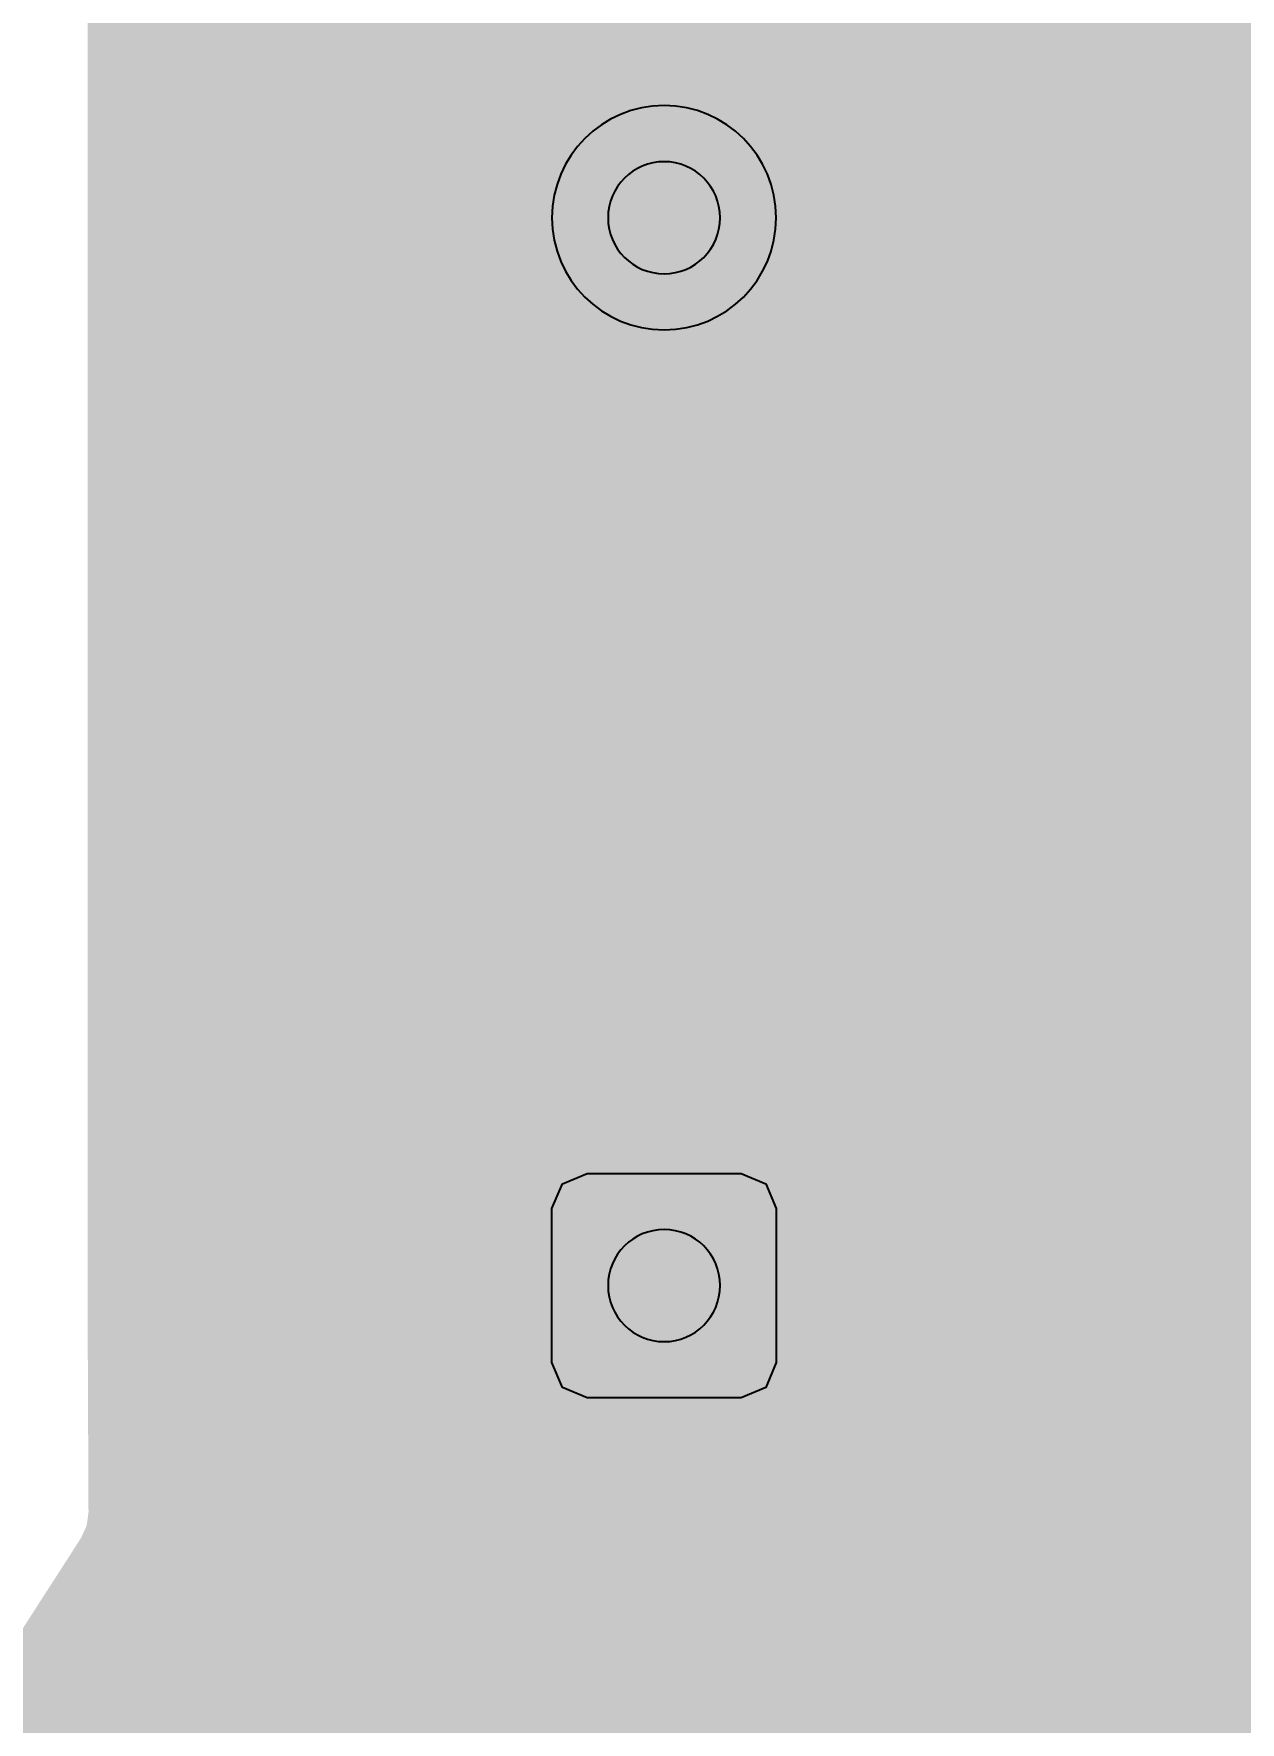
# Model space of a CAD drawing. Header units: millimetres. Extents: x -241 to 251, y -73 to 33.
# Drawn here: x 141.3 to 149.91, y -33.09 to -21.04 of the extents above; entities that cross this region are included whole.
import ezdxf

# ---------------------------------------------------------------- set-up
doc = ezdxf.new("R2010")
doc.units = ezdxf.units.MM
doc.header["$MEASUREMENT"] = 0
for name, color, linetype, true_color in [('Bottom-Layer', 7, 'Continuous', 0x0000ff), ('Bottom-Paste-Mask-Layer', 7, 'Continuous', 0x800000), ('Bottom-Solder-Mask-Layer', 7, 'Continuous', 0xaa00ff), ('F.Courtyard', 7, 'Continuous', 0x022880), ('Hole-Layer', 7, 'Continuous', 0x222222), ('Multi-Layer', 7, 'Continuous', 0xc0c0c0), ('Top-Assembly-Layer', 7, 'Continuous', 0x33cc99), ('Top-Layer', 7, 'Continuous', 0xff0000), ('Top-Paste-Mask-Layer', 7, 'Continuous', 0x808080), ('Top-Silkscreen-Layer', 7, 'Continuous', 0xffcc00), ('Top-Solder-Mask-Layer', 7, 'Continuous', 0x800080), ('User.Drawings', 7, 'Continuous', 0x0229e8)]:
    doc.layers.add(name, color=color, linetype=linetype, true_color=true_color)

msp = doc.modelspace()

# ---------------------------------------------------------------- hatches: boundary and pattern name
at = {"layer": 'Bottom-Layer'}
for points in [[(139.516, 18.977), (139.795, 19.381), (139.913, 19.858), (139.853, 20.346), (139.623, 20.781), (139.254, 21.105), (163.541, 21.105), (163.584, 21.107), (163.626, 21.115), (163.864, 21.098), (164.047, 20.945), (164.108, 20.714), (164.107, 20.705), (164.107, 20.695), (164.107, 15.941), (164.15, 15.447), (164.358, 14.996), (164.707, 14.641), (165.154, 14.426), (165.648, 14.374), (166.475, 14.374), (166.293, 14.159), (166.228, 13.885), (166.228, 12.785), (166.31, 12.481), (166.532, 12.258), (166.836, 12.177), (167.936, 12.177), (168.24, 12.258), (168.463, 12.481), (168.544, 12.785), (168.544, 13.885), (168.479, 14.159), (168.298, 14.374), (185.166, 14.376), (185.189, 14.374), (185.213, 14.374), (185.291, 14.376), (185.771, 14.283), (186.183, 14.018), (186.468, 13.621), (186.586, 13.147), (186.586, 10.433), (186.577, 9.929), (186.723, 9.445), (187.009, 9.03), (187.408, 8.722), (187.883, 8.55), (188.387, 8.532), (203.241, 8.641), (202.829, 8.401), (202.526, 8.035), (202.368, 7.586), (202.375, 7.11), (202.545, 6.665), (202.858, 6.307), (203.276, 6.079), (203.747, 6.008), (204.213, 6.105), (204.617, 6.356), (204.909, 6.732), (205.054, 7.185), (205.034, 7.66), (204.851, 8.1), (204.528, 8.449), (204.104, 8.665), (204.634, 8.898), (205.079, 9.268), (205.405, 9.747), (205.585, 10.297), (205.589, 10.327), (205.59, 10.358), (205.591, 13.287), (205.714, 13.592), (205.933, 13.837), (206.223, 13.993), (230.64, 13.993), (230.657, 13.993), (230.674, 13.995), (231.034, 13.948), (231.338, 13.746), (231.522, 13.432), (231.549, 13.07), (231.545, 13.043), (231.544, 13.017), (231.544, -4.89), (231.561, -5.617), (231.753, -6.319), (232.109, -6.954), (232.608, -7.484), (233.22, -7.878), (239.211, -11.229), (238.753, -11.24), (238.325, -11.403), (237.976, -11.698), (237.744, -12.093), (237.657, -12.543), (237.724, -12.996), (237.938, -13.401), (238.274, -13.711), (238.694, -13.893), (239.151, -13.924), (239.592, -13.802), (239.968, -13.54), (220.036, -47.654), (220, -47.741), (219.987, -47.835), (219.987, -49.818), (205.252, -65.512), (204.899, -65.718), (204.522, -65.877), (204.798, -65.5), (204.931, -65.051), (204.903, -64.585), (204.719, -64.155), (204.399, -63.813), (203.983, -63.6), (203.519, -63.54), (203.063, -63.642), (202.668, -63.892), (202.381, -64.262), (202.237, -64.706), (202.252, -65.174), (202.424, -65.608), (202.734, -65.959), (202.032, -65.693), (201.412, -65.269), (190.417, -54.469), (189.885, -54.039), (189.272, -53.734), (188.608, -53.57), (187.924, -53.554), (187.252, -53.686), (186.626, -53.961), (186.074, -54.365), (186.07, -54.368), (186.067, -54.372), (179.529, -60.687), (178.91, -61.051), (178.228, -61.276), (177.513, -61.353), (176.799, -61.277), (176.116, -61.053), (175.496, -60.689), (163.679, -48.655), (163.279, -48.335), (162.795, -48.168), (162.283, -48.173), (161.802, -48.349), (161.408, -48.677), (161.394, -48.695), (161.382, -48.713), (159.334, -51.863), (159.102, -52.068), (158.808, -52.169), (158.498, -52.15), (158.218, -52.014), (158.204, -52.004), (158.189, -51.994), (138.572, -40.093), (139.047, -40.002), (139.459, -39.751), (139.757, -39.371), (139.904, -38.911), (139.88, -38.428), (139.689, -37.985), (139.355, -37.636), (138.92, -37.426), (138.439, -37.382), (137.973, -37.509), (141.126, -32.611), (141.657, -31.786), (141.7, -31.693), (141.714, -31.591), (141.709, -30.467), (141.709, -2.111), (141.701, -2.033), (141.676, -1.959), (141.427, -1.592), (141.077, -1.321), (140.661, -1.172), (140.629, -1.168), (140.597, -1.166), (138.086, -1.166), (137.783, -1.051), (137.541, -0.835), (137.391, -0.547), (137.389, 19.247), (137.711, 18.876), (138.145, 18.645), (138.633, 18.583), (139.11, 18.699)], [(145.796, -23.51), (146.239, -23.422), (146.615, -23.171), (146.866, -22.795), (146.954, -22.352), (146.866, -21.909), (146.615, -21.533), (146.239, -21.282), (145.796, -21.194), (145.353, -21.282), (144.977, -21.533), (144.726, -21.909), (144.638, -22.352), (144.726, -22.795), (144.977, -23.171), (145.353, -23.422)], [(144.996, -22.352, 1), (146.596, -22.352, 1)], [(146.954, -29.422), (146.873, -29.118), (146.65, -28.895), (146.346, -28.814), (145.246, -28.814), (144.942, -28.895), (144.72, -29.118), (144.638, -29.422), (144.638, -30.522), (144.72, -30.826), (144.942, -31.049), (145.246, -31.13), (146.346, -31.13), (146.65, -31.049), (146.873, -30.826), (146.954, -30.522)], [(146.346, -30.772), (145.246, -30.772), (145.07, -30.699), (144.996, -30.522), (144.996, -29.422), (145.07, -29.245), (145.246, -29.172), (146.346, -29.172), (146.523, -29.245), (146.596, -29.422), (146.596, -30.522), (146.523, -30.699)]]:
    msp.add_hatch(color=256, dxfattribs=at).paths.add_polyline_path(points)
at = {"layer": 'Bottom-Paste-Mask-Layer'}
for points in [[(144.996, -22.352, 1), (146.596, -22.352, 1)], [(146.346, -30.772), (145.246, -30.772), (145.07, -30.699), (144.996, -30.522), (144.996, -29.422), (145.07, -29.245), (145.246, -29.172), (146.346, -29.172), (146.523, -29.245), (146.596, -29.422), (146.596, -30.522), (146.523, -30.699)]]:
    msp.add_hatch(color=256, dxfattribs=at).paths.add_polyline_path(points)
at = {"layer": 'Bottom-Solder-Mask-Layer'}
for points in [[(144.996, -22.352, 1), (146.596, -22.352, 1)], [(146.346, -30.772), (145.246, -30.772), (145.07, -30.699), (144.996, -30.522), (144.996, -29.422), (145.07, -29.245), (145.246, -29.172), (146.346, -29.172), (146.523, -29.245), (146.596, -29.422), (146.596, -30.522), (146.523, -30.699)]]:
    msp.add_hatch(color=256, dxfattribs=at).paths.add_polyline_path(points)
at = {"layer": 'Hole-Layer'}
for points in [[(145.396, -22.352, 1), (146.196, -22.352, 1)], [(145.396, -29.972, 1), (146.196, -29.972, 1)]]:
    msp.add_hatch(color=256, dxfattribs=at).paths.add_polyline_path(points)
at = {"layer": 'Multi-Layer'}
for points in [[(144.996, -22.352, 1), (146.596, -22.352, 1)], [(144.996, -22.352, 1), (146.596, -22.352, 1)], [(144.996, -22.352, 1), (146.596, -22.352, 1)], [(146.346, -30.772), (145.246, -30.772), (145.07, -30.699), (144.996, -30.522), (144.996, -29.422), (145.07, -29.245), (145.246, -29.172), (146.346, -29.172), (146.523, -29.245), (146.596, -29.422), (146.596, -30.522), (146.523, -30.699)], [(146.346, -30.772), (145.246, -30.772), (145.07, -30.699), (144.996, -30.522), (144.996, -29.422), (145.07, -29.245), (145.246, -29.172), (146.346, -29.172), (146.523, -29.245), (146.596, -29.422), (146.596, -30.522), (146.523, -30.699)], [(146.346, -30.772), (145.246, -30.772), (145.07, -30.699), (144.996, -30.522), (144.996, -29.422), (145.07, -29.245), (145.246, -29.172), (146.346, -29.172), (146.523, -29.245), (146.596, -29.422), (146.596, -30.522), (146.523, -30.699)]]:
    msp.add_hatch(color=256, dxfattribs=at).paths.add_polyline_path(points)
at = {"layer": 'Top-Layer'}
for points in [[(139.516, 18.977), (139.795, 19.381), (139.913, 19.858), (139.853, 20.346), (139.623, 20.781), (139.254, 21.105), (163.541, 21.105), (163.584, 21.107), (163.626, 21.115), (163.864, 21.098), (164.047, 20.945), (164.108, 20.714), (164.107, 20.705), (164.107, 20.695), (164.107, 15.941), (164.15, 15.447), (164.358, 14.996), (164.707, 14.641), (165.154, 14.426), (165.648, 14.374), (166.475, 14.374), (166.293, 14.159), (166.228, 13.885), (166.228, 12.825), (162.744, 9.341), (162.645, 9.192), (162.61, 9.017), (162.61, -0.664), (162.441, -0.927), (162.412, -1.238), (162.528, -1.528), (162.765, -1.732), (163.068, -1.806), (163.372, -1.732), (163.608, -1.528), (163.725, -1.238), (163.695, -0.927), (163.526, -0.664), (163.526, 8.827), (166.876, 12.177), (167.936, 12.177), (168.24, 12.258), (168.463, 12.481), (168.544, 12.785), (168.544, 12.877), (178.246, 12.877), (184.334, 6.788), (184.483, 6.689), (184.658, 6.654), (196.026, 6.654), (198.304, 4.375), (198.453, 4.276), (198.628, 4.241), (205.359, 4.241), (205.535, 4.276), (205.683, 4.375), (207.2, 5.892), (208.002, 5.892), (208.263, 5.498), (208.656, 5.234), (209.119, 5.142), (211.019, 5.142), (211.482, 5.234), (211.874, 5.496), (212.136, 5.888), (212.228, 6.35), (212.136, 6.812), (211.874, 7.204), (211.482, 7.466), (211.019, 7.558), (209.119, 7.558), (208.656, 7.466), (208.263, 7.202), (208.002, 6.808), (207.01, 6.808), (206.835, 6.773), (206.686, 6.674), (205.17, 5.157), (198.818, 5.157), (196.539, 7.436), (196.391, 7.535), (196.215, 7.57), (184.848, 7.57), (178.759, 13.659), (178.611, 13.758), (178.435, 13.793), (168.544, 13.793), (168.544, 13.885), (168.479, 14.159), (168.298, 14.374), (185.166, 14.376), (185.189, 14.374), (185.213, 14.374), (185.291, 14.376), (185.771, 14.283), (186.183, 14.018), (186.468, 13.621), (186.586, 13.147), (186.586, 10.433), (186.577, 9.929), (186.723, 9.445), (187.009, 9.03), (187.408, 8.722), (187.883, 8.55), (188.387, 8.532), (203.241, 8.641), (202.829, 8.401), (202.526, 8.035), (202.368, 7.586), (202.375, 7.11), (202.545, 6.665), (202.858, 6.307), (203.276, 6.079), (203.747, 6.008), (204.213, 6.105), (204.617, 6.356), (204.909, 6.732), (205.054, 7.185), (205.034, 7.66), (204.851, 8.1), (204.528, 8.449), (204.104, 8.665), (204.634, 8.898), (205.079, 9.268), (205.405, 9.747), (205.585, 10.297), (205.589, 10.327), (205.59, 10.358), (205.591, 13.287), (205.714, 13.592), (205.933, 13.837), (206.223, 13.993), (230.64, 13.993), (230.657, 13.993), (230.674, 13.995), (231.034, 13.948), (231.338, 13.746), (231.522, 13.432), (231.549, 13.07), (231.545, 13.043), (231.544, 13.017), (231.544, -4.89), (231.561, -5.617), (231.753, -6.319), (232.109, -6.954), (232.608, -7.484), (233.22, -7.878), (239.211, -11.229), (238.753, -11.24), (238.325, -11.403), (237.976, -11.698), (237.744, -12.093), (237.657, -12.543), (237.724, -12.996), (237.938, -13.401), (238.274, -13.711), (238.694, -13.893), (239.151, -13.924), (239.592, -13.802), (239.968, -13.54), (220.036, -47.654), (220, -47.741), (219.987, -47.835), (219.987, -49.818), (205.252, -65.512), (204.899, -65.718), (204.522, -65.877), (204.798, -65.5), (204.931, -65.051), (204.903, -64.585), (204.719, -64.155), (204.399, -63.813), (203.983, -63.6), (203.519, -63.54), (203.063, -63.642), (202.668, -63.892), (202.381, -64.262), (202.237, -64.706), (202.252, -65.174), (202.424, -65.608), (202.734, -65.959), (202.032, -65.693), (201.412, -65.269), (190.417, -54.469), (189.885, -54.039), (189.272, -53.734), (188.608, -53.57), (187.924, -53.554), (187.252, -53.686), (186.626, -53.961), (186.074, -54.365), (186.07, -54.368), (186.067, -54.372), (179.529, -60.687), (178.91, -61.051), (178.228, -61.276), (177.513, -61.353), (176.799, -61.277), (176.116, -61.053), (175.496, -60.689), (163.679, -48.655), (163.279, -48.335), (162.795, -48.168), (162.283, -48.173), (161.802, -48.349), (161.408, -48.677), (161.394, -48.695), (161.382, -48.713), (159.334, -51.863), (159.102, -52.068), (158.808, -52.169), (158.498, -52.15), (158.218, -52.014), (158.204, -52.004), (158.189, -51.994), (138.572, -40.093), (139.047, -40.002), (139.459, -39.751), (139.757, -39.371), (139.904, -38.911), (139.88, -38.428), (139.689, -37.985), (139.355, -37.636), (138.92, -37.426), (138.439, -37.382), (137.973, -37.509), (141.126, -32.611), (141.657, -31.786), (141.7, -31.693), (141.714, -31.591), (141.709, -30.467), (141.709, -2.111), (141.701, -2.033), (141.676, -1.959), (141.427, -1.592), (141.077, -1.321), (140.661, -1.172), (140.629, -1.168), (140.597, -1.166), (138.086, -1.166), (137.783, -1.051), (137.541, -0.835), (137.391, -0.547), (137.389, 19.247), (137.711, 18.876), (138.145, 18.645), (138.633, 18.583), (139.11, 18.699)], [(144.322, -21.336), (144.357, -21.511), (144.456, -21.66), (144.72, -21.924), (144.638, -22.366), (144.731, -22.806), (144.984, -23.178), (145.36, -23.425), (145.801, -23.51), (146.242, -23.421), (146.615, -23.171), (146.865, -22.797), (146.954, -22.357), (146.869, -21.915), (146.622, -21.54), (146.25, -21.287), (145.81, -21.194), (145.368, -21.276), (145.238, -21.146), (145.238, -11.366), (146.113, -10.491), (147.906, -10.491), (148.267, -10.85), (148.73, -11.063), (149.237, -11.104), (149.728, -10.967), (150.142, -10.67), (150.429, -10.249), (150.553, -9.755), (150.5, -9.249), (150.275, -8.792), (149.908, -8.439), (149.441, -8.235), (148.933, -8.203), (148.445, -8.348), (148.036, -8.653), (147.758, -9.079), (147.642, -9.575), (145.923, -9.575), (145.748, -9.61), (145.599, -9.709), (144.456, -10.852), (144.357, -11.001), (144.322, -11.176)], [(144.996, -22.352, 1), (146.596, -22.352, 1)], [(150.177, -43.865), (146.254, -39.942), (146.254, -31.13), (146.346, -31.13), (146.65, -31.049), (146.873, -30.826), (146.954, -30.522), (146.954, -29.422), (146.873, -29.118), (146.65, -28.895), (146.346, -28.814), (145.246, -28.814), (144.942, -28.895), (144.72, -29.118), (144.638, -29.422), (144.638, -30.522), (144.72, -30.826), (144.942, -31.049), (145.246, -31.13), (145.338, -31.13), (145.338, -40.132), (145.373, -40.307), (145.472, -40.456), (149.663, -44.647), (149.812, -44.746), (149.987, -44.781), (158.496, -44.781), (158.672, -44.746), (158.82, -44.647), (168.843, -34.624), (169.066, -34.855), (169.376, -34.94), (170.476, -34.94), (170.78, -34.859), (171.003, -34.636), (171.084, -34.332), (171.084, -34.24), (171.45, -34.24), (171.626, -34.205), (171.774, -34.106), (173.672, -32.208), (175.133, -32.208), (175.309, -32.173), (175.457, -32.074), (176.651, -30.88), (176.762, -31.138), (176.977, -31.319), (177.25, -31.384), (178.35, -31.384), (178.654, -31.303), (178.877, -31.08), (178.958, -30.776), (178.958, -30.684), (181.294, -30.684), (193.266, -42.657), (193.333, -42.962), (193.532, -43.203), (193.82, -43.326), (194.131, -43.304), (194.398, -43.141), (194.561, -42.874), (194.583, -42.562), (194.461, -42.275), (194.22, -42.076), (193.914, -42.009), (181.807, -29.902), (181.659, -29.803), (181.483, -29.768), (178.958, -29.768), (178.958, -29.676), (178.877, -29.372), (178.654, -29.149), (178.35, -29.068), (177.25, -29.068), (176.946, -29.149), (176.724, -29.372), (176.642, -29.676), (176.642, -29.768), (176.475, -29.806), (176.333, -29.902), (174.944, -31.292), (173.482, -31.292), (173.307, -31.327), (173.158, -31.426), (171.261, -33.324), (171.084, -33.324), (171.084, -33.232), (171.003, -32.928), (170.78, -32.705), (170.476, -32.624), (169.376, -32.624), (169.072, -32.705), (168.85, -32.928), (168.768, -33.232), (168.768, -33.411), (168.74, -33.434), (168.713, -33.458), (158.307, -43.865)], [(146.346, -30.772), (145.246, -30.772), (145.07, -30.699), (144.996, -30.522), (144.996, -29.422), (145.07, -29.245), (145.246, -29.172), (146.346, -29.172), (146.523, -29.245), (146.596, -29.422), (146.596, -30.522), (146.523, -30.699)]]:
    msp.add_hatch(color=256, dxfattribs=at).paths.add_polyline_path(points)
at = {"layer": 'Top-Paste-Mask-Layer'}
for points in [[(144.996, -22.352, 1), (146.596, -22.352, 1)], [(146.346, -30.772), (145.246, -30.772), (145.07, -30.699), (144.996, -30.522), (144.996, -29.422), (145.07, -29.245), (145.246, -29.172), (146.346, -29.172), (146.523, -29.245), (146.596, -29.422), (146.596, -30.522), (146.523, -30.699)]]:
    msp.add_hatch(color=256, dxfattribs=at).paths.add_polyline_path(points)
at = {"layer": 'Top-Solder-Mask-Layer'}
for points in [[(144.996, -22.352, 1), (146.596, -22.352, 1)], [(146.346, -30.772), (145.246, -30.772), (145.07, -30.699), (144.996, -30.522), (144.996, -29.422), (145.07, -29.245), (145.246, -29.172), (146.346, -29.172), (146.523, -29.245), (146.596, -29.422), (146.596, -30.522), (146.523, -30.699)]]:
    msp.add_hatch(color=256, dxfattribs=at).paths.add_polyline_path(points)

# ---------------------------------------------------------------- linework, layer by layer
at = {"layer": 'Bottom-Layer', "const_width": 0.0508}
msp.add_lwpolyline([(158.189, -51.994), (138.572, -40.093), (139.047, -40.002), (139.459, -39.751), (139.757, -39.371), (139.904, -38.911), (139.88, -38.428), (139.689, -37.985), (139.355, -37.636), (138.92, -37.426), (138.439, -37.382), (137.973, -37.509), (141.126, -32.611), (141.657, -31.786), (141.7, -31.693), (141.714, -31.591), (141.709, -30.467), (141.709, -2.111)], dxfattribs=at)
for points in [[(145.796, -23.51), (146.239, -23.422), (146.615, -23.171), (146.866, -22.795), (146.954, -22.352), (146.866, -21.909), (146.615, -21.533), (146.239, -21.282), (145.796, -21.194), (145.353, -21.282), (144.977, -21.533), (144.726, -21.909), (144.638, -22.352), (144.726, -22.795), (144.977, -23.171), (145.353, -23.422)], [(146.954, -29.422), (146.873, -29.118), (146.65, -28.895), (146.346, -28.814), (145.246, -28.814), (144.942, -28.895), (144.72, -29.118), (144.638, -29.422), (144.638, -30.522), (144.72, -30.826), (144.942, -31.049), (145.246, -31.13), (146.346, -31.13), (146.65, -31.049), (146.873, -30.826), (146.954, -30.522)]]:
    msp.add_lwpolyline(points, close=True, dxfattribs=at)
at = {"layer": 'Bottom-Layer'}
msp.add_lwpolyline([(144.996, -22.352, 1), (146.596, -22.352, 1)], format="xyb", close=True, dxfattribs=at)
msp.add_lwpolyline([(146.346, -30.772), (145.246, -30.772), (145.07, -30.699), (144.996, -30.522), (144.996, -29.422), (145.07, -29.245), (145.246, -29.172), (146.346, -29.172), (146.523, -29.245), (146.596, -29.422), (146.596, -30.522), (146.523, -30.699)], close=True, dxfattribs=at)
at = {"layer": 'Bottom-Paste-Mask-Layer'}
msp.add_lwpolyline([(144.996, -22.352, 1), (146.596, -22.352, 1)], format="xyb", close=True, dxfattribs=at)
msp.add_lwpolyline([(146.346, -30.772), (145.246, -30.772), (145.07, -30.699), (144.996, -30.522), (144.996, -29.422), (145.07, -29.245), (145.246, -29.172), (146.346, -29.172), (146.523, -29.245), (146.596, -29.422), (146.596, -30.522), (146.523, -30.699)], close=True, dxfattribs=at)
at = {"layer": 'Bottom-Solder-Mask-Layer'}
msp.add_lwpolyline([(144.996, -22.352, 1), (146.596, -22.352, 1)], format="xyb", close=True, dxfattribs=at)
msp.add_lwpolyline([(146.346, -30.772), (145.246, -30.772), (145.07, -30.699), (144.996, -30.522), (144.996, -29.422), (145.07, -29.245), (145.246, -29.172), (146.346, -29.172), (146.523, -29.245), (146.596, -29.422), (146.596, -30.522), (146.523, -30.699)], close=True, dxfattribs=at)
at = {"layer": 'F.Courtyard', "const_width": 0.05}
msp.add_lwpolyline([(144.546, -31.022), (144.546, -21.302), (147.046, -21.302), (147.046, -31.022)], close=True, dxfattribs=at)
msp.add_lwpolyline([(144.546, -31.022), (144.546, -21.302), (147.046, -21.302), (147.046, -31.022)], close=True, dxfattribs=at)
msp.add_lwpolyline([(145.752, -37.89), (152.352, -26.458)], dxfattribs=at)
msp.add_lwpolyline([(145.752, -37.89), (152.352, -26.458)], dxfattribs=at)
at = {"layer": 'Hole-Layer'}
for points in [[(145.396, -22.352, 1), (146.196, -22.352), (146.196, -22.352, 1), (145.396, -22.352)], [(145.396, -29.972, 1), (146.196, -29.972), (146.196, -29.972, 1), (145.396, -29.972)]]:
    msp.add_lwpolyline(points, format="xyb", dxfattribs=at)
at = {"layer": 'Multi-Layer'}
msp.add_lwpolyline([(144.996, -22.352, 1), (146.596, -22.352, 1)], format="xyb", close=True, dxfattribs=at)
msp.add_lwpolyline([(144.996, -22.352, 1), (146.596, -22.352, 1)], format="xyb", close=True, dxfattribs=at)
msp.add_lwpolyline([(144.996, -22.352, 1), (146.596, -22.352, 1)], format="xyb", close=True, dxfattribs=at)
msp.add_lwpolyline([(146.346, -30.772), (145.246, -30.772), (145.07, -30.699), (144.996, -30.522), (144.996, -29.422), (145.07, -29.245), (145.246, -29.172), (146.346, -29.172), (146.523, -29.245), (146.596, -29.422), (146.596, -30.522), (146.523, -30.699)], close=True, dxfattribs=at)
msp.add_lwpolyline([(146.346, -30.772), (145.246, -30.772), (145.07, -30.699), (144.996, -30.522), (144.996, -29.422), (145.07, -29.245), (145.246, -29.172), (146.346, -29.172), (146.523, -29.245), (146.596, -29.422), (146.596, -30.522), (146.523, -30.699)], close=True, dxfattribs=at)
msp.add_lwpolyline([(146.346, -30.772), (145.246, -30.772), (145.07, -30.699), (144.996, -30.522), (144.996, -29.422), (145.07, -29.245), (145.246, -29.172), (146.346, -29.172), (146.523, -29.245), (146.596, -29.422), (146.596, -30.522), (146.523, -30.699)], close=True, dxfattribs=at)
at = {"layer": 'Top-Assembly-Layer', "const_width": 0.1}
for points in [[(145.796, -22.352), (145.796, -24.162)], [(145.796, -22.352), (145.796, -24.162)], [(146.093, -37.798), (152.443, -26.799)], [(146.093, -37.798), (152.443, -26.799)], [(144.796, -27.462), (146.796, -27.462)], [(144.796, -27.462), (146.796, -27.462)], [(144.796, -27.562), (146.796, -27.562)], [(144.796, -27.562), (146.796, -27.562)], [(144.796, -27.662), (146.796, -27.662)], [(144.796, -27.662), (146.796, -27.662)], [(145.796, -29.972), (145.796, -28.162)], [(145.796, -29.972), (145.796, -28.162)]]:
    msp.add_lwpolyline(points, dxfattribs=at)
msp.add_lwpolyline([(144.796, -28.162), (144.796, -24.162), (146.796, -24.162), (146.796, -28.162)], close=True, dxfattribs=at)
msp.add_lwpolyline([(144.796, -28.162), (144.796, -24.162), (146.796, -24.162), (146.796, -28.162)], close=True, dxfattribs=at)
at = {"layer": 'Top-Layer'}
for points, const_width in [([(158.189, -51.994), (138.572, -40.093), (139.047, -40.002), (139.459, -39.751), (139.757, -39.371), (139.904, -38.911), (139.88, -38.428), (139.689, -37.985), (139.355, -37.636), (138.92, -37.426), (138.439, -37.382), (137.973, -37.509), (141.126, -32.611), (141.657, -31.786), (141.7, -31.693), (141.714, -31.591), (141.709, -30.467), (141.709, -2.111)], 0.0508), ([(144.78, -21.336), (144.78, -11.176)], 0.2), ([(144.322, -11.176), (144.322, -21.336), (144.357, -21.511), (144.456, -21.66), (144.72, -21.924), (144.638, -22.366), (144.731, -22.806), (144.984, -23.178), (145.36, -23.425), (145.801, -23.51), (146.242, -23.421), (146.615, -23.171), (146.865, -22.797), (146.954, -22.357), (146.869, -21.915), (146.622, -21.54), (146.25, -21.287), (145.81, -21.194), (145.368, -21.276), (145.238, -21.146), (145.238, -11.366)], 0.0508), ([(145.796, -22.352), (144.78, -21.336)], 0.2), ([(146.254, -39.942), (146.254, -31.13), (146.346, -31.13), (146.65, -31.049), (146.873, -30.826), (146.954, -30.522), (146.954, -29.422), (146.873, -29.118), (146.65, -28.895), (146.346, -28.814), (145.246, -28.814), (144.942, -28.895), (144.72, -29.118), (144.638, -29.422), (144.638, -30.522), (144.72, -30.826), (144.942, -31.049), (145.246, -31.13), (145.338, -31.13), (145.338, -40.132)], 0.0508), ([(145.796, -29.972), (145.796, -40.132)], 0.2)]:
    msp.add_lwpolyline(points, dxfattribs=dict(at, const_width=const_width))
msp.add_lwpolyline([(144.996, -22.352, 1), (146.596, -22.352, 1)], format="xyb", close=True, dxfattribs=at)
msp.add_lwpolyline([(146.346, -30.772), (145.246, -30.772), (145.07, -30.699), (144.996, -30.522), (144.996, -29.422), (145.07, -29.245), (145.246, -29.172), (146.346, -29.172), (146.523, -29.245), (146.596, -29.422), (146.596, -30.522), (146.523, -30.699)], close=True, dxfattribs=at)
at = {"layer": 'Top-Paste-Mask-Layer'}
msp.add_lwpolyline([(144.996, -22.352, 1), (146.596, -22.352, 1)], format="xyb", close=True, dxfattribs=at)
msp.add_lwpolyline([(146.346, -30.772), (145.246, -30.772), (145.07, -30.699), (144.996, -30.522), (144.996, -29.422), (145.07, -29.245), (145.246, -29.172), (146.346, -29.172), (146.523, -29.245), (146.596, -29.422), (146.596, -30.522), (146.523, -30.699)], close=True, dxfattribs=at)
at = {"layer": 'Top-Silkscreen-Layer', "const_width": 0.12}
for points in [[(145.796, -23.392), (145.796, -24.042)], [(145.796, -23.392), (145.796, -24.042)], [(145.226, -38.03), (152.211, -25.932)], [(145.226, -38.03), (152.211, -25.932)], [(144.676, -27.442), (146.916, -27.442)], [(144.676, -27.442), (146.916, -27.442)], [(144.676, -27.562), (146.916, -27.562)], [(144.676, -27.562), (146.916, -27.562)], [(144.676, -27.682), (146.916, -27.682)], [(144.676, -27.682), (146.916, -27.682)], [(145.796, -28.932), (145.796, -28.282)], [(145.796, -28.932), (145.796, -28.282)]]:
    msp.add_lwpolyline(points, dxfattribs=at)
msp.add_lwpolyline([(144.676, -28.282), (144.676, -24.042), (146.916, -24.042), (146.916, -28.282)], close=True, dxfattribs=at)
msp.add_lwpolyline([(144.676, -28.282), (144.676, -24.042), (146.916, -24.042), (146.916, -28.282)], close=True, dxfattribs=at)
at = {"layer": 'Top-Solder-Mask-Layer'}
msp.add_lwpolyline([(144.996, -22.352, 1), (146.596, -22.352, 1)], format="xyb", close=True, dxfattribs=at)
msp.add_lwpolyline([(146.346, -30.772), (145.246, -30.772), (145.07, -30.699), (144.996, -30.522), (144.996, -29.422), (145.07, -29.245), (145.246, -29.172), (146.346, -29.172), (146.523, -29.245), (146.596, -29.422), (146.596, -30.522), (146.523, -30.699)], close=True, dxfattribs=at)
at = {"layer": 'User.Drawings', "const_width": 0.15}
for points in [[(143.383, -21.717), (143.383, -2.667)], [(143.383, -21.717), (143.383, -2.667)], [(162.433, -21.717), (143.383, -21.717)], [(162.433, -21.717), (143.383, -21.717)], [(141.756, -38.96), (151.281, -22.462)], [(141.756, -38.96), (151.281, -22.462)]]:
    msp.add_lwpolyline(points, dxfattribs=at)

doc.saveas('drawing.dxf')
